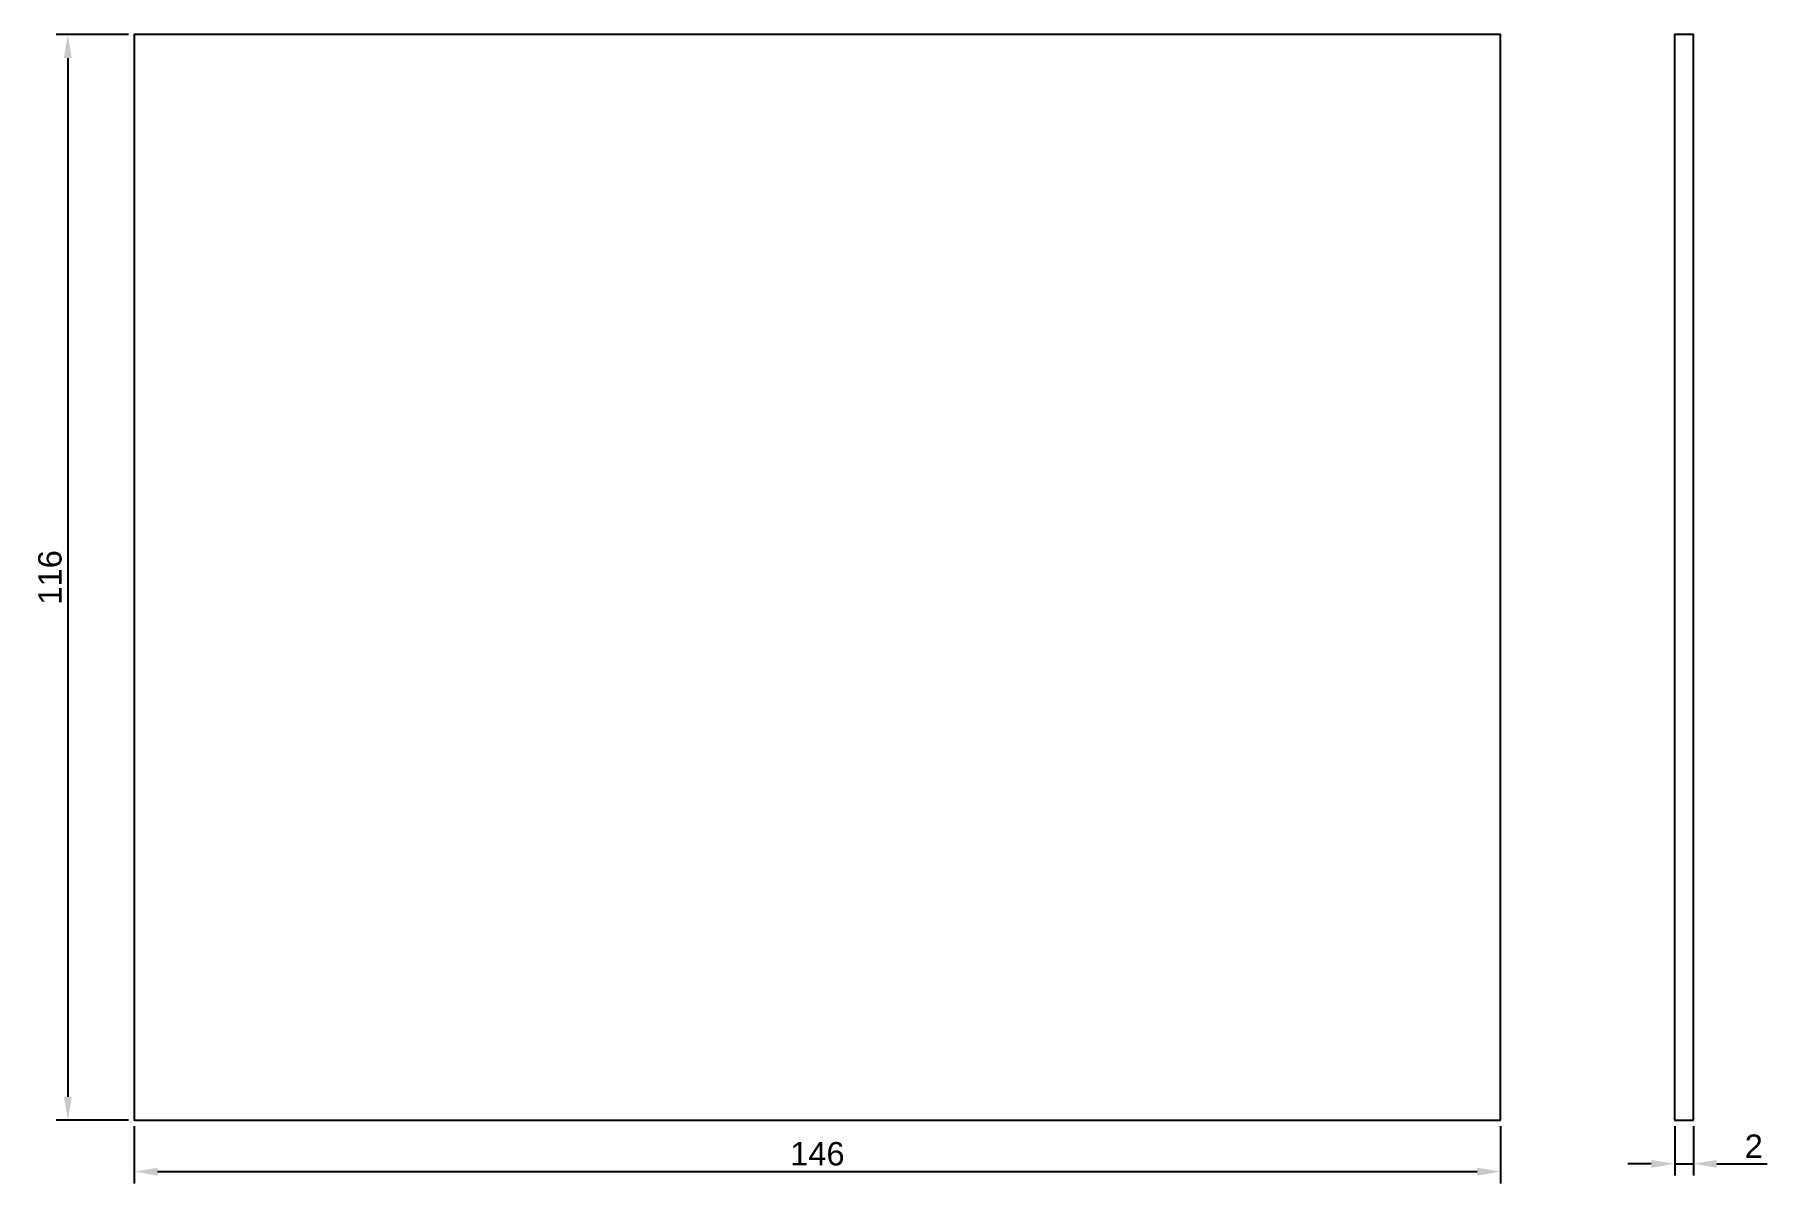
# Model space of a CAD drawing. Header units: centimetres. Extents: x 113 to 298, y 17 to 140.
import ezdxf

# ---------------------------------------------------------------- set-up
doc = ezdxf.new("R2010")
doc.units = ezdxf.units.CM
doc.layers.get('Defpoints').update_dxf_attribs({"color": 171})
doc.layers.add('Placă de rezonanță 2D', color=41, linetype='Continuous')
doc.styles.get("Standard").update_dxf_attribs({"font": 'arial.ttf'})
doc.dimstyles.new('ISO-25', dxfattribs={"dimtxt": 2.5, "dimasz": 2.5, "dimexe": 1.25, "dimexo": 0.625, "dimtad": 1, "dimtxsty": 'Standard', "dimcen": 2.5, "dimadec": 0, "dimazin": 0, "dimtfac": 1, "dimtmove": 0, "dimatfit": 3, "dimfxl": 1, "dimarcsym": 0})

# ---------------------------------------------------------------- blocks, each defined once
blk = doc.blocks.new('*D3')
at = {"layer": 'Defpoints', "color": 0, "lineweight": -2, "transparency": 16777216}
for p, q in [((122.92, 139.92), (115.19, 139.92)), ((116.44, 137.42), (116.44, 26.42)), ((122.92, 23.92), (115.19, 23.92))]:
    blk.add_line(p, q, dxfattribs=at)
at = {"layer": 'Defpoints', "color": 0, "transparency": 16777216}
for p in [(123.54, 139.92), (116.44, 23.92), (123.54, 23.92)]:
    blk.add_point(p, dxfattribs=at)
for points in [[(116.02, 137.42), (116.85, 137.42), (116.44, 139.92)], [(116.02, 26.42), (116.85, 26.42), (116.44, 23.92)]]:
    blk.add_solid(points, dxfattribs=at)
at = {"layer": 'Defpoints', "color": 0, "transparency": 16777216, "insert": (114.54, 81.92), "char_height": 2.5, "attachment_point": 5, "rotation": 90}
blk.add_mtext('116', dxfattribs=at)
blk = doc.blocks.new('*D4')
at = {"layer": 'Defpoints', "color": 0, "lineweight": -2, "transparency": 16777216}
for p, q in [((123.54, 23.29), (123.54, 17.17)), ((269.54, 23.29), (269.54, 17.17)), ((126.04, 18.42), (267.04, 18.42))]:
    blk.add_line(p, q, dxfattribs=at)
at = {"layer": 'Defpoints', "color": 0, "transparency": 16777216}
for p in [(123.54, 23.92), (269.54, 23.92), (269.54, 18.42)]:
    blk.add_point(p, dxfattribs=at)
for points in [[(126.04, 18.84), (126.04, 18), (123.54, 18.42)], [(267.04, 18.84), (267.04, 18), (269.54, 18.42)]]:
    blk.add_solid(points, dxfattribs=at)
at = {"layer": 'Defpoints', "color": 0, "transparency": 16777216, "insert": (196.54, 20.32), "char_height": 2.5, "attachment_point": 5}
blk.add_mtext('146', dxfattribs=at)
blk = doc.blocks.new('*D5')
at = {"layer": 'Defpoints', "color": 0, "lineweight": -2, "transparency": 16777216}
for p, q in [((288.16, 23.29), (288.16, 18.01)), ((290.16, 23.29), (290.16, 18.01)), ((285.66, 19.26), (283.16, 19.26)), ((288.16, 19.26), (290.16, 19.26)), ((292.66, 19.26), (298.06, 19.26))]:
    blk.add_line(p, q, dxfattribs=at)
at = {"layer": 'Defpoints', "color": 0, "transparency": 16777216}
for p in [(288.16, 23.92), (290.16, 23.92), (290.16, 19.26)]:
    blk.add_point(p, dxfattribs=at)
for points in [[(285.66, 19.67), (285.66, 18.84), (288.16, 19.26)], [(292.66, 19.67), (292.66, 18.84), (290.16, 19.26)]]:
    blk.add_solid(points, dxfattribs=at)
at = {"layer": 'Defpoints', "color": 0, "transparency": 16777216, "insert": (296.61, 21.14), "char_height": 2.5, "attachment_point": 5}
blk.add_mtext('2', dxfattribs=at)

msp = doc.modelspace()

# ---------------------------------------------------------------- linework, layer by layer
at = {"layer": 'Placă de rezonanță 2D'}
for p, q in [((288.156, 139.918), (288.156, 23.918)), ((290.156, 139.918), (288.156, 139.918)), ((290.156, 23.918), (290.156, 139.918)), ((288.156, 23.918), (290.156, 23.918))]:
    msp.add_line(p, q, dxfattribs=at)
msp.add_lwpolyline([(269.54, 23.918), (269.54, 139.918), (123.54, 139.918), (123.54, 23.918)], close=True, dxfattribs=at)

# ---------------------------------------------------------------- dimensions: what is measured, and where the dimension line sits
at = {"layer": 'Defpoints'}
dim = msp.add_linear_dim(base=(116.437, 23.918), p1=(123.54, 139.918), p2=(123.54, 23.918), angle=90, dimstyle='ISO-25', dxfattribs=at)
dim.commit()
dim.dimension.update_dxf_attribs({"geometry": '*D3', "text_midpoint": (114.536, 81.918)})
for base, p1, p2, picture, middle in [((269.54, 18.422), (123.54, 23.918), (269.54, 23.918), '*D4', (196.54, 20.323)), ((290.156, 19.257), (288.156, 23.918), (290.156, 23.918), '*D5', (296.609, 21.137))]:
    dim = msp.add_linear_dim(base=base, p1=p1, p2=p2, dimstyle='ISO-25', dxfattribs=at)
    dim.commit()
    dim.dimension.update_dxf_attribs({"geometry": picture, "text_midpoint": middle})

doc.saveas('drawing.dxf')
